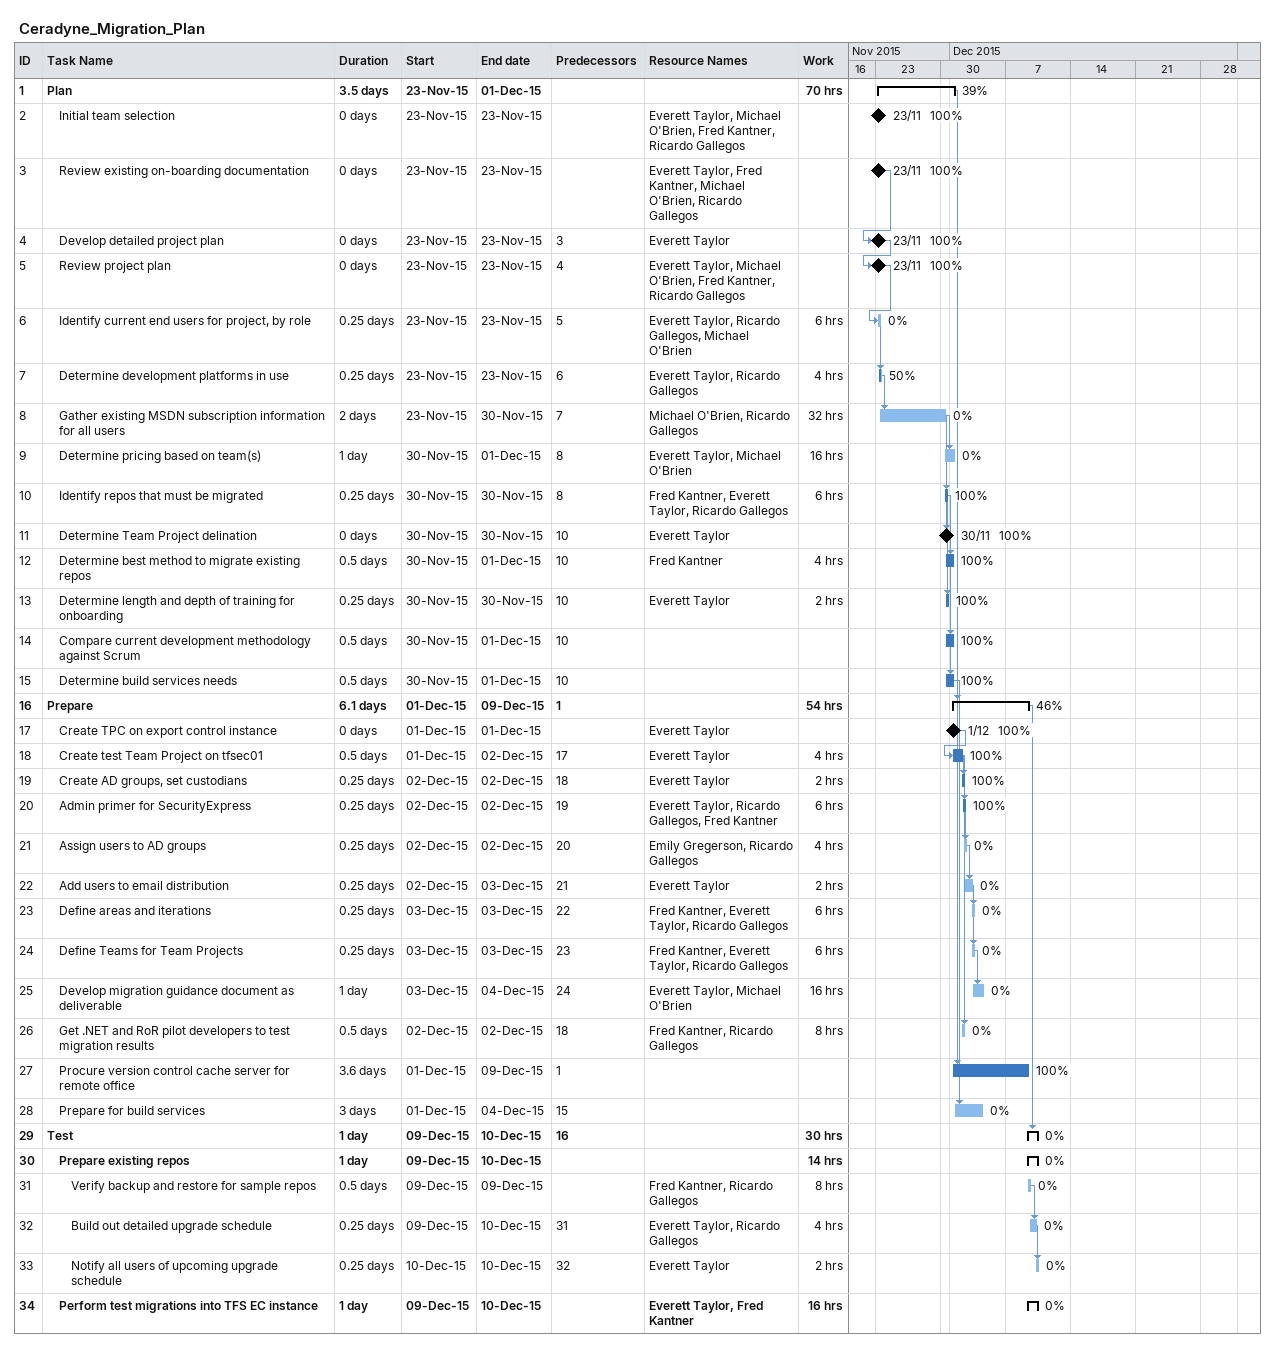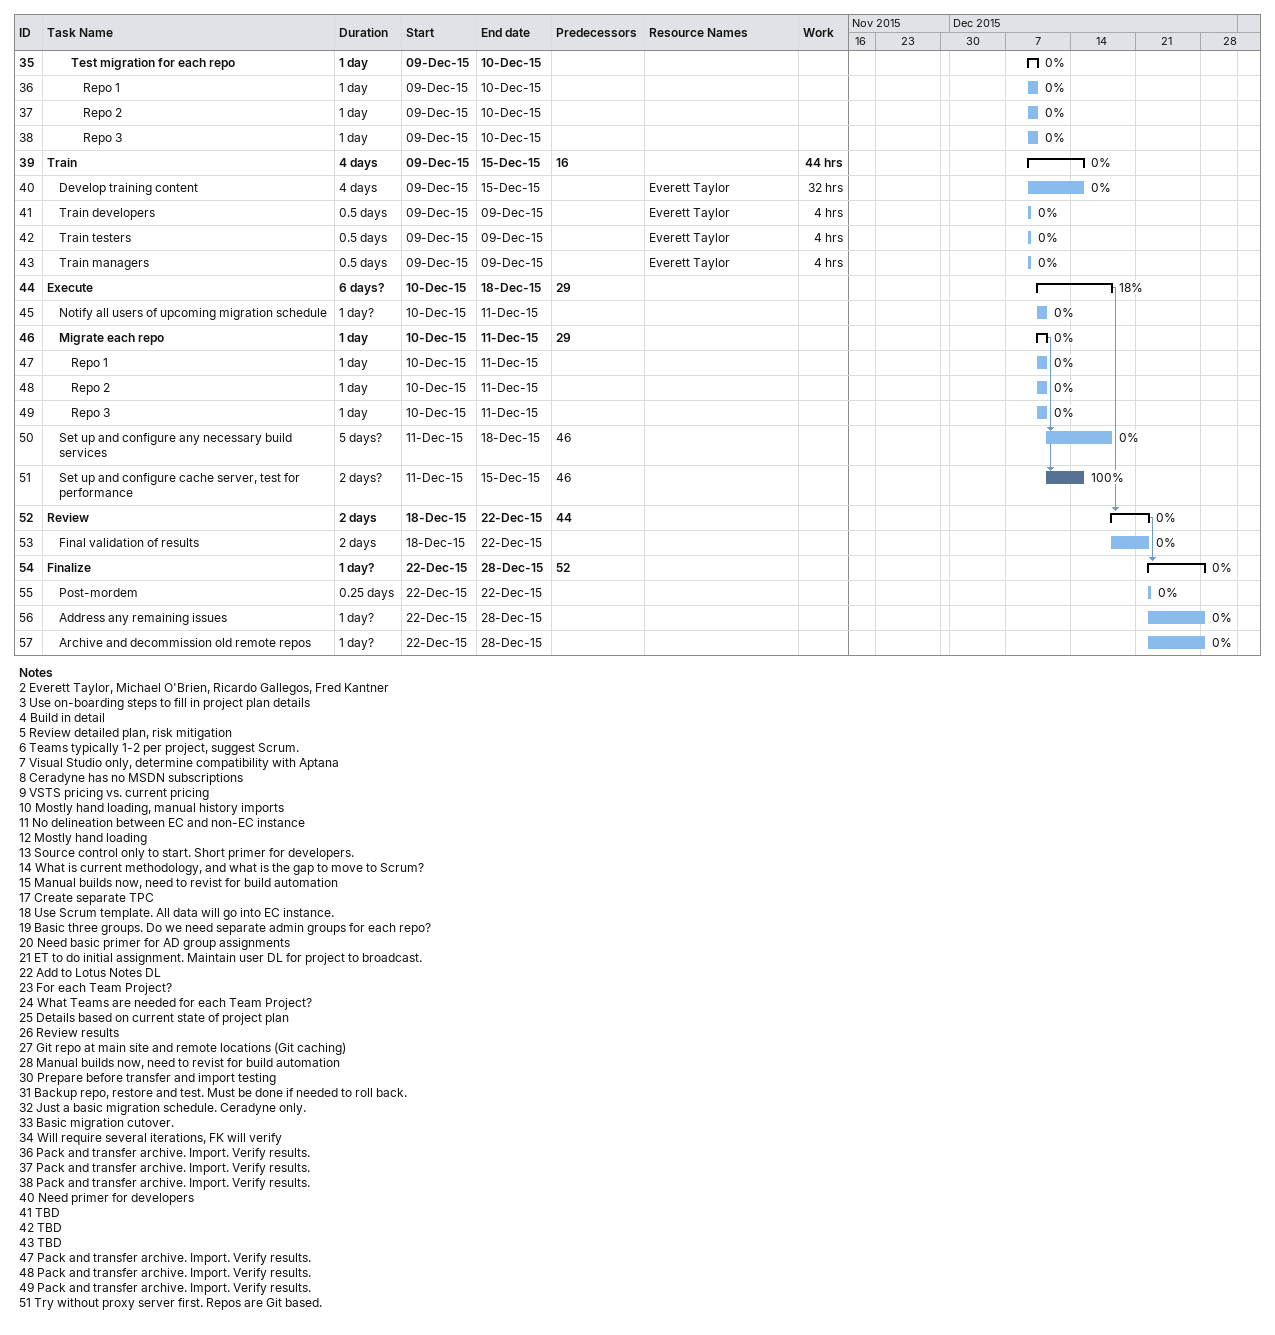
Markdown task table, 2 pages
Ceradyne_Migration_Plan

| ID | Level | Task | Duration | Start | Finish | Predecessors | Resources | % complete | Work (h) |
|---|---|---|---|---|---|---|---|---|---|
| 1 | 1 | **Plan** | 3.5d | 2015-11-23 | 2015-12-01 |  |  | 39 | 70 |
| 2 | 2 | Initial team selection | 0d | 2015-11-23 | 2015-11-23 |  | Everett Taylor, Michael O'Brien, Fred Kantner, Ricardo Gallegos | 100 |  |
| 3 | 2 | Review existing on-boarding documentation | 0d | 2015-11-23 | 2015-11-23 |  | Everett Taylor, Fred Kantner, Michael O'Brien, Ricardo Gallegos | 100 |  |
| 4 | 2 | Develop detailed project plan | 0d | 2015-11-23 | 2015-11-23 | 3 | Everett Taylor | 100 |  |
| 5 | 2 | Review project plan | 0d | 2015-11-23 | 2015-11-23 | 4 | Everett Taylor, Michael O'Brien, Fred Kantner, Ricardo Gallegos | 100 |  |
| 6 | 2 | Identify current end users for project, by role | 0.25d | 2015-11-23 | 2015-11-23 | 5 | Everett Taylor, Ricardo Gallegos, Michael O'Brien | 0 | 6 |
| 7 | 2 | Determine development platforms in use | 0.25d | 2015-11-23 | 2015-11-23 | 6 | Everett Taylor, Ricardo Gallegos | 50 | 4 |
| 8 | 2 | Gather existing MSDN subscription information for all users | 2d | 2015-11-23 | 2015-11-30 | 7 | Michael O'Brien, Ricardo Gallegos | 0 | 32 |
| 9 | 2 | Determine pricing based on team(s) | 1d | 2015-11-30 | 2015-12-01 | 8 | Everett Taylor, Michael O'Brien | 0 | 16 |
| 10 | 2 | Identify repos that must be migrated | 0.25d | 2015-11-30 | 2015-11-30 | 8 | Fred Kantner, Everett Taylor, Ricardo Gallegos | 100 | 6 |
| 11 | 2 | Determine Team Project delination | 0d | 2015-11-30 | 2015-11-30 | 10 | Everett Taylor | 100 |  |
| 12 | 2 | Determine best method to migrate existing repos | 0.5d | 2015-11-30 | 2015-12-01 | 10 | Fred Kantner | 100 | 4 |
| 13 | 2 | Determine length and depth of training for onboarding | 0.25d | 2015-11-30 | 2015-11-30 | 10 | Everett Taylor | 100 | 2 |
| 14 | 2 | Compare current development methodology against Scrum | 0.5d | 2015-11-30 | 2015-12-01 | 10 |  | 100 |  |
| 15 | 2 | Determine build services needs | 0.5d | 2015-11-30 | 2015-12-01 | 10 |  | 100 |  |
| 16 | 1 | **Prepare** | 6.1d | 2015-12-01 | 2015-12-09 | 1 |  | 46 | 54 |
| 17 | 2 | Create TPC on export control instance | 0d | 2015-12-01 | 2015-12-01 |  | Everett Taylor | 100 |  |
| 18 | 2 | Create test Team Project on tfsec01 | 0.5d | 2015-12-01 | 2015-12-02 | 17 | Everett Taylor | 100 | 4 |
| 19 | 2 | Create AD groups, set custodians | 0.25d | 2015-12-02 | 2015-12-02 | 18 | Everett Taylor | 100 | 2 |
| 20 | 2 | Admin primer for SecurityExpress | 0.25d | 2015-12-02 | 2015-12-02 | 19 | Everett Taylor, Ricardo Gallegos, Fred Kantner | 100 | 6 |
| 21 | 2 | Assign users to AD groups | 0.25d | 2015-12-02 | 2015-12-02 | 20 | Emily Gregerson, Ricardo Gallegos | 0 | 4 |
| 22 | 2 | Add users to email distribution | 0.25d | 2015-12-02 | 2015-12-03 | 21 | Everett Taylor | 0 | 2 |
| 23 | 2 | Define areas and iterations | 0.25d | 2015-12-03 | 2015-12-03 | 22 | Fred Kantner, Everett Taylor, Ricardo Gallegos | 0 | 6 |
| 24 | 2 | Define Teams for Team Projects | 0.25d | 2015-12-03 | 2015-12-03 | 23 | Fred Kantner, Everett Taylor, Ricardo Gallegos | 0 | 6 |
| 25 | 2 | Develop migration guidance document as deliverable | 1d | 2015-12-03 | 2015-12-04 | 24 | Everett Taylor, Michael O'Brien | 0 | 16 |
| 26 | 2 | Get .NET and RoR pilot developers to test migration results | 0.5d | 2015-12-02 | 2015-12-02 | 18 | Fred Kantner, Ricardo Gallegos | 0 | 8 |
| 27 | 2 | Procure version control cache server for remote office | 3.6d | 2015-12-01 | 2015-12-09 | 1 |  | 100 |  |
| 28 | 2 | Prepare for build services | 3d | 2015-12-01 | 2015-12-04 | 15 |  | 0 |  |
| 29 | 1 | **Test** | 1d | 2015-12-09 | 2015-12-10 | 16 |  | 0 | 30 |
| 30 | 2 | **Prepare existing repos** | 1d | 2015-12-09 | 2015-12-10 |  |  | 0 | 14 |
| 31 | 3 | Verify backup and restore for sample repos | 0.5d | 2015-12-09 | 2015-12-09 |  | Fred Kantner, Ricardo Gallegos | 0 | 8 |
| 32 | 3 | Build out detailed upgrade schedule | 0.25d | 2015-12-09 | 2015-12-10 | 31 | Everett Taylor, Ricardo Gallegos | 0 | 4 |
| 33 | 3 | Notify all users of upcoming upgrade schedule | 0.25d | 2015-12-10 | 2015-12-10 | 32 | Everett Taylor | 0 | 2 |
| 34 | 2 | **Perform test migrations into TFS EC instance** | 1d | 2015-12-09 | 2015-12-10 |  | Everett Taylor, Fred Kantner | 0 | 16 |
| 35 | 3 | **Test migration for each repo** | 1d | 2015-12-09 | 2015-12-10 |  |  | 0 |  |
| 36 | 4 | Repo 1 | 1d | 2015-12-09 | 2015-12-10 |  |  | 0 |  |
| 37 | 4 | Repo 2 | 1d | 2015-12-09 | 2015-12-10 |  |  | 0 |  |
| 38 | 4 | Repo 3 | 1d | 2015-12-09 | 2015-12-10 |  |  | 0 |  |
| 39 | 1 | **Train** | 4d | 2015-12-09 | 2015-12-15 | 16 |  | 0 | 44 |
| 40 | 2 | Develop training content | 4d | 2015-12-09 | 2015-12-15 |  | Everett Taylor | 0 | 32 |
| 41 | 2 | Train developers | 0.5d | 2015-12-09 | 2015-12-09 |  | Everett Taylor | 0 | 4 |
| 42 | 2 | Train testers | 0.5d | 2015-12-09 | 2015-12-09 |  | Everett Taylor | 0 | 4 |
| 43 | 2 | Train managers | 0.5d | 2015-12-09 | 2015-12-09 |  | Everett Taylor | 0 | 4 |
| 44 | 1 | **Execute** | 6d? | 2015-12-10 | 2015-12-18 | 29 |  | 18 |  |
| 45 | 2 | Notify all users of upcoming migration schedule | 1d? | 2015-12-10 | 2015-12-11 |  |  | 0 |  |
| 46 | 2 | **Migrate each repo** | 1d | 2015-12-10 | 2015-12-11 | 29 |  | 0 |  |
| 47 | 3 | Repo 1 | 1d | 2015-12-10 | 2015-12-11 |  |  | 0 |  |
| 48 | 3 | Repo 2 | 1d | 2015-12-10 | 2015-12-11 |  |  | 0 |  |
| 49 | 3 | Repo 3 | 1d | 2015-12-10 | 2015-12-11 |  |  | 0 |  |
| 50 | 2 | Set up and configure any necessary build services | 5d? | 2015-12-11 | 2015-12-18 | 46 |  | 0 |  |
| 51 | 2 | Set up and configure cache server, test for performance | 2d? | 2015-12-11 | 2015-12-15 | 46 |  | 100 |  |
| 52 | 1 | **Review** | 2d | 2015-12-18 | 2015-12-22 | 44 |  | 0 |  |
| 53 | 2 | Final validation of results | 2d | 2015-12-18 | 2015-12-22 |  |  | 0 |  |
| 54 | 1 | **Finalize** | 1d? | 2015-12-22 | 2015-12-28 | 52 |  | 0 |  |
| 55 | 2 | Post-mordem | 0.25d | 2015-12-22 | 2015-12-22 |  |  | 0 |  |
| 56 | 2 | Address any remaining issues | 1d? | 2015-12-22 | 2015-12-28 |  |  | 0 |  |
| 57 | 2 | Archive and decommission old remote repos | 1d? | 2015-12-22 | 2015-12-28 |  |  | 0 |  |

Notes
- 2: Everett Taylor, Michael O'Brien, Ricardo Gallegos, Fred Kantner
- 3: Use on-boarding steps to fill in project plan details
- 4: Build in detail
- 5: Review detailed plan, risk mitigation
- 6: Teams typically 1-2 per project, suggest Scrum.
- 7: Visual Studio only, determine compatibility with Aptana
- 8: Ceradyne has no MSDN subscriptions
- 9: VSTS pricing vs. current pricing
- 10: Mostly hand loading, manual history imports
- 11: No delineation between EC and non-EC instance
- 12: Mostly hand loading
- 13: Source control only to start. Short primer for developers.
- 14: What is current methodology, and what is the gap to move to Scrum?
- 15: Manual builds now, need to revist for build automation
- 17: Create separate TPC
- 18: Use Scrum template. All data will go into EC instance.
- 19: Basic three groups. Do we need separate admin groups for each repo?
- 20: Need basic primer for AD group assignments
- 21: ET to do initial assignment. Maintain user DL for project to broadcast.
- 22: Add to Lotus Notes DL
- 23: For each Team Project?
- 24: What Teams are needed for each Team Project?
- 25: Details based on current state of project plan
- 26: Review results
- 27: Git repo at main site and remote locations (Git caching)
- 28: Manual builds now, need to revist for build automation
- 30: Prepare before transfer and import testing
- 31: Backup repo, restore and test. Must be done if needed to roll back.
- 32: Just a basic migration schedule. Ceradyne only.
- 33: Basic migration cutover.
- 34: Will require several iterations, FK will verify
- 36: Pack and transfer archive. Import. Verify results.
- 37: Pack and transfer archive. Import. Verify results.
- 38: Pack and transfer archive. Import. Verify results.
- 40: Need primer for developers
- 41: TBD
- 42: TBD
- 43: TBD
- 47: Pack and transfer archive. Import. Verify results.
- 48: Pack and transfer archive. Import. Verify results.
- 49: Pack and transfer archive. Import. Verify results.
- 51: Try without proxy server first. Repos are Git based.
